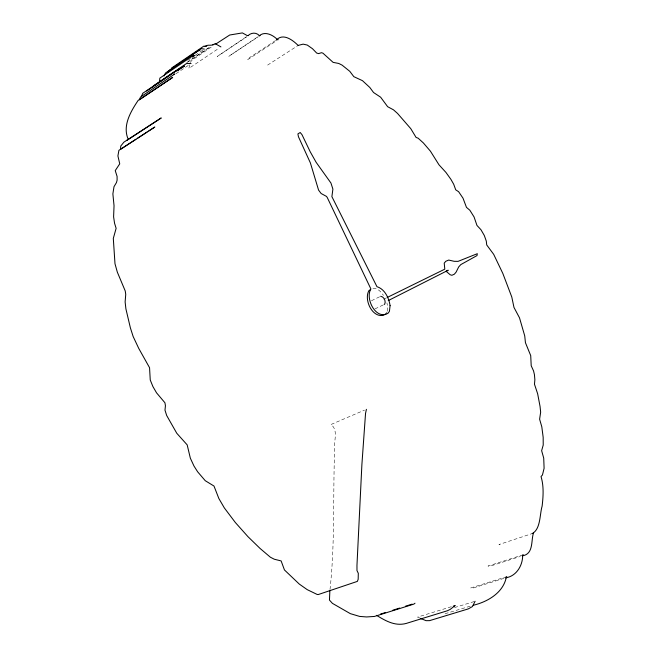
<?xml version="1.0" encoding="UTF-8"?>
<svg xmlns="http://www.w3.org/2000/svg" width="657" height="657" viewBox="0 0 657 657"><rect width="100%" height="100%" fill="white"/><g stroke="black" fill="none" stroke-linecap="round" stroke-linejoin="round"><path stroke-width="0.49" stroke-dasharray="3.29 2.46" d="M330.011 589.444C335.037 543.561 332.935 497.374 334.585 451.334C332.959 443.089 339.209 430.212 330.939 424.521L364.512 410.132M189.627 64.862L188.871 68.435L219.233 48.043M387.302 311.065L387.597 306.285L386.924 302.91M190.087 62.587L191.975 60.222L213.164 45.809M386.373 313.159L387.121 311.919M267.621 65.084L298.122 45.448M187.771 60.329L191.088 58.079M195.236 55.27L202.701 50.211M186.695 62.596L210.339 46.598M187.664 62.144L210.486 46.713M175.928 73.756L189.388 64.682M246.161 36.907L217.18 56.51L246.851 36.693M257.544 36.973L228.866 56.28L258.341 36.735M275.562 40.537L249.915 57.34L247.369 59.869L276.523 40.783M383.811 299.132L386.546 297.793M371.443 300.742L379.721 296.742M374.975 308.889L383.269 304.922M533.427 533.156L498.95 544.571L499.665 544.366M523.194 554.738L488.028 566.063L491.091 565.858L520.336 556.454M506.802 576.649L470.806 587.949L473.434 587.933L505.488 577.889M451.343 606.715L417.507 617.112L419.568 617.835M454.529 607.577L475.085 601.278M470.24 606.173L443.048 614.336M372.93 288.423C377.586 287.782 381.126 291.913 383.466 295.404"/><path stroke-width="0.99" d="M159.437 81.632L159.848 78.126L192.509 55.993L194.833 55.41L192.329 57.11M329.855 591.029L329.461 600.087L332.409 603.348L350.329 613.646L359.593 616.406L366.549 616.948L374.465 616.447L413.828 604.12L415.01 603.225M152.662 87.069L153.615 85.747L186.489 63.532L191.072 63.548M366.401 409.327L365.538 413.401L361.892 464.573L356.965 565.357L356.981 570.605L358.303 573.298L358.172 579.302L357.367 581.388L318.251 594.552L317.117 594.437L307.213 589.641L299.231 584.032L284.448 569.947L281.13 560.922L274.289 559.222L270.372 557.21L260.082 548.464L247.993 536.703L235.337 522.504L224.365 507.96L218.855 498.515L213.993 486.049L205.255 480.702L197.601 471.751L193.971 466.01L190.349 458.2L187.179 444.879L176.782 433.275L166.673 415.479L164.981 410.149L165.441 405.747L164.94 402.782L156.547 392.837L152.917 386.571L150.248 380.001L149.558 367.706L138.734 348.391L133.149 336.515L130.365 327.786L125.898 308.839L125.126 301.941L125.742 294.336L125.224 290.936L117.34 272.179L114.991 263.736L113.308 238.417L116.125 228.316L114.548 223.216L113.604 216.843L114.039 205.723L112.881 193.889L113.998 186.695L116.453 182.58L117.11 180.158L117.086 176.421L115.246 170.606L119.73 163.839L117.915 155.931L118.909 150.33L154.822 127.031L148.81 130.94M164.028 75.982L165.523 72.976L198.012 50.926L199.974 50.384M167.822 72.106L168.857 70.66L201.256 48.667L204.36 49.094M146.618 91.027L180.002 68.361L184.486 66.07L181.611 68.008M139.35 99.872L140.508 97.031L174.778 73.978L174.08 74.381M523.194 554.738L522.668 555.247C522.775 565.521 516.386 576.32 505.488 577.889M475.085 601.278L472.432 606.567L468.244 608.908L429.538 620.651L426.106 620.668L420.242 618.344M533.427 533.156C530.946 540.67 533.755 554.262 522.282 555.822M141.551 96.382L142.75 93.294L175.912 70.89L178.556 70.496M506.802 576.649L506.342 576.986C503.451 592.639 487.658 601.886 473.163 605.286M205.041 46.573C207.456 43.986 210.733 46.253 213.87 44.421M212.876 44.89L215.176 43.625L220.916 46.91M215.677 44.109L229.712 35.01L242.384 32.916L247.073 35.486L248.551 35.568M178.573 70.061L181.102 68.353M140.179 99.306L172.668 77.444L138.134 100.414C130.874 111.32 122.342 125.495 128.082 138.964L127.105 140.245L161.244 117.94L123.902 142.158L120.773 146.051L120.453 149.385L135.917 139.325M247.853 35.774C251.319 32.374 256.444 32.177 259.523 35.806L260.024 35.609M259.228 35.856C264.804 30.633 273.411 35.182 277.624 39.831L278.24 39.658M276.425 39.978C283.167 32.76 292.899 40.159 298.122 45.448M206.766 46.171L203.76 46.179L171.444 68.123L171.723 69.593M137.633 138.208L147.086 132.057M384.378 314.834L386.004 313.783M384.189 304.478L384.698 304.166C386.185 301.333 383.943 296.504 380.641 296.299M370.638 289.54L368.971 290.534C363.633 299.51 372.264 318.234 383.606 315.196M298.204 45.39L303.14 44.142L307.254 45.046L312.486 48.717L316.707 53.077L318.612 53.611L321.478 52.7L322.94 53.176L333.107 62.358L338.766 63.466L342.083 65.117L349.795 71.334L353.827 76.664L362.475 80.671L369.825 87.48L373.537 92.506L380.649 97.211L387.646 106.697L393.486 109.826L397.542 113.439L410.789 128.682L416.103 137.461L418.123 138.175L423.371 142.947L430.434 151.184L438.975 164.792L445.947 172.43L450.899 179.336L453.7 184.247L455.712 189.807L458.627 191.721L462.996 198.159L466.47 207.366L469.854 210.24L474.075 216.974L476.966 225.433L480.94 229.704L484.291 235.461L486.287 241.07L486.722 244.954L493.686 254.341L502.835 273.46L511.787 297.013L513.979 307.435L519.506 317.832L524.729 335.883L525.444 342.716L530.716 355.609L531.209 365.76L533.558 370.926L534.428 374.63L534.872 379.738L534.478 384.222L537.648 393.781L540.046 406.387L540.654 412.161L539.611 419.199L541.811 426.836L543.167 437.316L543.224 445.035L541.639 450.686L543.717 458.118L544.103 468.277L542.452 474.986L541.031 476.563C543.914 486.057 543.282 496.314 542.124 506.12C539.619 514.521 540.76 529.09 532.211 533.591M388.238 300.594L448.205 270.224L446.062 271.251L450.176 274.749L451.876 275.291L454.348 274.191L456.098 272.129L458.693 266.923L460.803 264.599L477.007 255.581L477.319 253.692L458.06 261.371L454.127 261.305L448.715 260.065L445.799 261.281L444.222 263.137L444.805 269.165L387.458 297.35M380.387 614.131L385.199 612.62M392.894 610.189L399.62 608.07M405.394 606.255L412.128 604.128M453.281 606.115L455.211 605.524L450.234 609.368L447.466 610.731L408.473 622.729C396.352 627.139 386.39 621.333 376.543 615.346M390.077 305.645L389.429 311.295L388.197 313.118C376.018 320.723 364.849 298.492 370.893 288.949L327.202 197.404L326.463 196.386L321.142 193.519L318.571 190.111L310.383 162.903L298.434 136.722L297.9 133.888L300.208 132.517L301.982 134.66L310.194 151.726L316.14 162.32L330.956 183.04L332.894 189.126L331.892 196.64L376.954 286.682C384.838 289.105 388.928 297.999 390.077 305.645"/></g></svg>
